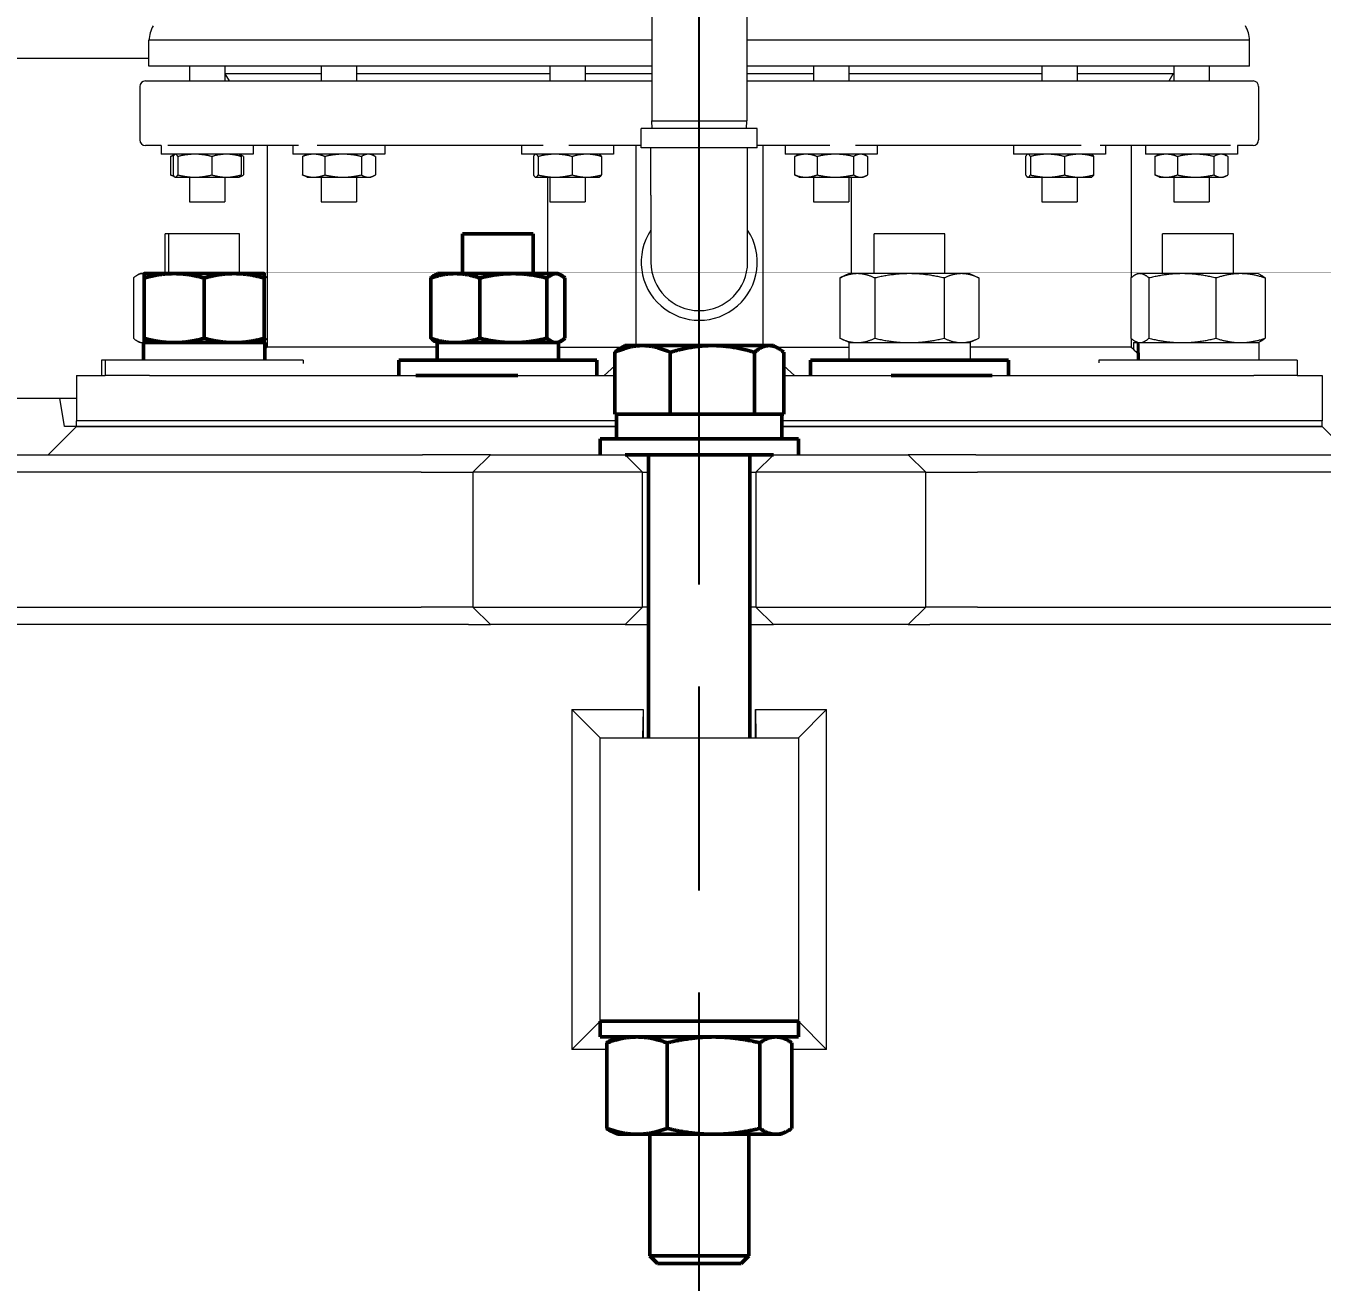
# Model space of a CAD drawing. Header units: inches. Extents: x 20 to 536, y 8 to 344.
# Drawn here: x 107.07 to 118.51, y 128.1 to 139.19 of the extents above; entities that cross this region are included whole.
import ezdxf

# ---------------------------------------------------------------- set-up
doc = ezdxf.new("R2010")
doc.units = ezdxf.units.IN
doc.header["$LTSCALE"] = 16
doc.header["$MEASUREMENT"] = 0
doc.linetypes.add('CHAIN', pattern=[0.7087, 0.4724, -0.0591, 0.1181, -0.0591])
doc.layers.add('Centerline', color=5, linetype='CHAIN', lineweight=25, true_color=0x0000ff)
doc.layers.add('Dimension (ANSI)', color=7, linetype='Continuous', lineweight=25)
doc.layers.add('Visible (ANSI)', color=7, linetype='Continuous', lineweight=50)
doc.styles.add('MEMCOR Medium', font='arial.ttf')
doc.styles.add('Standard D-E', font='arial.ttf')
doc.dimstyles.new('Default (ANSI)', dxfattribs={"dimscale": 16, "dimtxt": 0.15, "dimasz": 0.098425, "dimexe": 0.125, "dimexo": 0.0625, "dimgap": 0.031496, "dimtad": 0, "dimtih": 1, "dimtoh": 1, "dimdec": 4, "dimrnd": 1e-08, "dimzin": 3, "dimdsep": 46, "dimlunit": 5, "dimtxsty": 'MEMCOR Medium', "dimcen": 0.09, "dimdle": 0.393701, "dimclrd": 256, "dimclre": 256, "dimclrt": 256, "dimadec": 0, "dimazin": 1, "dimtfac": 0.8, "dimtofl": 0, "dimtmove": 0, "dimatfit": 3, "dimfxl": 1, "dimfrac": 1, "dimtolj": 1, "dimtzin": 4, "dimlwd": -1, "dimlwe": -1, "dimarcsym": 0})
doc.dimstyles.new('in [mm] D-E NeptuneBenson', dxfattribs={"dimscale": 16, "dimtxt": 0.15, "dimasz": 0.098425, "dimexe": 0.125, "dimexo": 0.063, "dimgap": 0.031496, "dimtad": 0, "dimtih": 1, "dimtoh": 1, "dimdec": 4, "dimrnd": 1e-08, "dimzin": 3, "dimdsep": 46, "dimlunit": 5, "dimtxsty": 'Standard D-E', "dimcen": 0.09, "dimdle": 0.393701, "dimclrd": 256, "dimclre": 256, "dimclrt": 256, "dimadec": 1, "dimazin": 1, "dimtfac": 1, "dimtofl": 0, "dimtmove": 0, "dimatfit": 3, "dimfxl": 1, "dimfrac": 1, "dimtolj": 1, "dimtzin": 4, "dimlwd": -1, "dimlwe": -1, "dimarcsym": 0})

# ---------------------------------------------------------------- blocks, each defined once
blk = doc.blocks.new('*D22')
at = {"layer": 'Defpoints', "color": 0, "transparency": 16777216}
for p in [(82.444, 134.062), (143.581, 134.062), (143.581, 123.447)]:
    blk.add_point(p, dxfattribs=at)
at = {"layer": 'Dimension (ANSI)', "transparency": 16777216}
for p, q in [((82.444, 133.062), (82.444, 121.447)), ((143.581, 133.062), (143.581, 121.447)), ((84.019, 123.447), (142.006, 123.447)), ((143.581, 123.447), (147.003, 123.447))]:
    blk.add_line(p, q, dxfattribs=at)
for points in [[(84.019, 123.71), (84.019, 123.185), (82.444, 123.447)], [(142.006, 123.71), (142.006, 123.185), (143.581, 123.447)]]:
    blk.add_solid(points, dxfattribs=at)
at = {"layer": 'Dimension (ANSI)', "transparency": 16777216, "char_height": 2.4, "attachment_point": 5, "style": 'MEMCOR Medium'}
for s, insert in [('\\A1; 61{\\H0.8x;\\S1#8;} in', (156.602, 125.916)), ('\\A1;[1552.9 mm]', (156.602, 121.405))]:
    blk.add_mtext(s, dxfattribs=dict(at, insert=insert))
blk = doc.blocks.new('*D28')
at = {"layer": 'Defpoints', "color": 0, "transparency": 16777216}
for p in [(34.861, 145.551), (112.638, 145.551), (87.802, 47.22)]:
    blk.add_point(p, dxfattribs=at)
at = {"layer": 'Dimension (ANSI)', "transparency": 16777216}
for p, q in [((34.861, 143.977), (34.861, 101.252)), ((34.861, 48.795), (34.861, 91.26)), ((86.794, 47.22), (32.861, 47.22))]:
    blk.add_line(p, q, dxfattribs=at)
for points in [[(34.598, 143.977), (35.123, 143.977), (34.861, 145.551)], [(34.598, 48.795), (35.123, 48.795), (34.861, 47.22)]]:
    blk.add_solid(points, dxfattribs=at)
at = {"layer": 'Dimension (ANSI)', "transparency": 16777216, "char_height": 2.4, "attachment_point": 5, "style": 'Standard D-E'}
for s, insert in [('\\A1; 98{\\H1x;\\S5#16;} in', (34.861, 99.21)), ('\\A1;[2491.0 mm]', (34.861, 94.214))]:
    blk.add_mtext(s, dxfattribs=dict(at, insert=insert))

msp = doc.modelspace()

# ---------------------------------------------------------------- linework, layer by layer
at = {"layer": 'Centerline', "ltscale": 0.952448}
msp.add_line((113.01254, 47.8609), (113.01254, 147.50447), dxfattribs=at)
at = {"layer": 'Visible (ANSI)', "linetype": 'Continuous', "lineweight": 18}
for p, q in [((112.59389, 141.25734), (112.59389, 138.35655)), ((113.43119, 141.25734), (113.43119, 138.35655)), ((112.59389, 139.06712), (108.15254, 139.06712)), ((108.15254, 138.83893), (108.15254, 139.06712)), ((117.87254, 139.06712), (113.43119, 139.06712)), ((117.87254, 138.83893), (117.87254, 139.06712)), ((108.15254, 138.90734), (102.75294, 138.90734)), ((112.59389, 138.83893), (108.15254, 138.83893)), ((108.50962, 138.83893), (108.50962, 138.70734)), ((108.82212, 138.83893), (108.82212, 138.70734)), ((109.67431, 138.77152), (108.82637, 138.77152)), ((108.86343, 138.70734), (108.82637, 138.77152)), ((109.67431, 138.83893), (109.67431, 138.70734)), ((109.98681, 138.83893), (109.98681, 138.70734)), ((111.6916, 138.77152), (109.98681, 138.77152)), ((111.6916, 138.83893), (111.6916, 138.70734)), ((112.0041, 138.83893), (112.0041, 138.70734)), ((112.59389, 138.77152), (112.0041, 138.77152)), ((117.87254, 138.83893), (113.43119, 138.83893)), ((114.02097, 138.77152), (113.43119, 138.77152)), ((114.02097, 138.83893), (114.02097, 138.70734)), ((114.33347, 138.83893), (114.33347, 138.70734)), ((116.03827, 138.77152), (114.33347, 138.77152)), ((116.03827, 138.83893), (116.03827, 138.70734)), ((116.35077, 138.83893), (116.35077, 138.70734)), ((117.1987, 138.77152), (116.35077, 138.77152)), ((117.16165, 138.70734), (117.1987, 138.77152)), ((117.20295, 138.83893), (117.20295, 138.70734)), ((117.51545, 138.83893), (117.51545, 138.70734)), ((108.07254, 138.65734), (108.07254, 138.18734)), ((108.12254, 138.70734), (112.59389, 138.70734)), ((113.43119, 138.70734), (117.90254, 138.70734)), ((117.95254, 138.65734), (117.95254, 138.18734)), ((113.52514, 138.28844), (112.49994, 138.28844)), ((112.49994, 138.11758), (112.49994, 138.28844)), ((112.59389, 138.35655), (113.43119, 138.35655)), ((112.59601, 138.28844), (112.59389, 138.35655)), ((113.42906, 138.28844), (113.43119, 138.35655)), ((113.52514, 138.11758), (113.52514, 138.28844)), ((108.25987, 138.13734), (108.12254, 138.13734)), ((108.25987, 138.13745), (108.25987, 138.06093)), ((109.07187, 138.06093), (108.25987, 138.06093)), ((109.47261, 138.13734), (108.32097, 138.13734)), ((108.38194, 138.05979), (108.36118, 138.05011)), ((108.38437, 138.06093), (108.38194, 138.05979)), ((108.94737, 138.06093), (108.9498, 138.05979)), ((108.9498, 138.05979), (108.97056, 138.05011)), ((109.07187, 138.13734), (109.07187, 138.06093)), ((109.19754, 138.13734), (109.19754, 136.35734)), ((109.42456, 138.13734), (109.42456, 138.06093)), ((110.23656, 138.06093), (109.42456, 138.06093)), ((109.54906, 138.06093), (109.52586, 138.05011)), ((111.63365, 138.13734), (109.63897, 138.13734)), ((110.11206, 138.06093), (110.13525, 138.05011)), ((110.23656, 138.13734), (110.23656, 138.06093)), ((111.44185, 138.13734), (111.44185, 138.06093)), ((112.25385, 138.06093), (111.44185, 138.06093)), ((111.56635, 138.06093), (111.56392, 138.05979)), ((112.49994, 138.13734), (111.8609, 138.13734)), ((112.12935, 138.06093), (112.13178, 138.05979)), ((112.25385, 138.13734), (112.25385, 138.06093)), ((112.45254, 138.13734), (112.45254, 136.37097)), ((113.52514, 138.11758), (112.49994, 138.11758)), ((112.58537, 137.69789), (112.58537, 138.11758)), ((113.4397, 137.69789), (113.4397, 138.11758)), ((114.16417, 138.13734), (113.52514, 138.13734)), ((113.57254, 138.13734), (113.57254, 136.37097)), ((113.77122, 138.13734), (113.77122, 138.06093)), ((114.58322, 138.06093), (113.77122, 138.06093)), ((113.89572, 138.06093), (113.87253, 138.05011)), ((116.38611, 138.13734), (114.39142, 138.13734)), ((114.45872, 138.06093), (114.48192, 138.05011)), ((114.58322, 138.13734), (114.58322, 138.06093)), ((115.78852, 138.13734), (115.78852, 138.06093)), ((116.60052, 138.06093), (115.78852, 138.06093)), ((115.91302, 138.06093), (115.91059, 138.05979)), ((116.47602, 138.06093), (116.47845, 138.05979)), ((117.7041, 138.13734), (116.55247, 138.13734)), ((116.60052, 138.13734), (116.60052, 138.06093)), ((116.82754, 138.13734), (116.82754, 136.97081)), ((116.9532, 138.13734), (116.9532, 138.06093)), ((117.7652, 138.06093), (116.9532, 138.06093)), ((117.0777, 138.06093), (117.05451, 138.05011)), ((117.6407, 138.06093), (117.6639, 138.05011)), ((117.7652, 138.13745), (117.7652, 138.06093)), ((117.90254, 138.13734), (117.7652, 138.13734)), ((108.3436, 138.04062), (108.3436, 137.87823)), ((108.36557, 138.04062), (108.36557, 137.87823)), ((108.40799, 138.04062), (108.40799, 137.87823)), ((108.7083, 138.04062), (108.7083, 137.87823)), ((108.96618, 138.04062), (108.96618, 137.87823)), ((108.98814, 138.04062), (108.98814, 137.87823)), ((109.50829, 138.04062), (109.50829, 137.87823)), ((109.70617, 138.04062), (109.70617, 137.87823)), ((110.02843, 138.04062), (110.02843, 137.87823)), ((110.15282, 138.04062), (110.15282, 137.87823)), ((111.54755, 138.04062), (111.54755, 137.87823)), ((111.58997, 138.04062), (111.58997, 137.87823)), ((111.89028, 138.04062), (111.89028, 137.87823)), ((112.14816, 138.04062), (112.14816, 137.87823)), ((113.85496, 138.04062), (113.85496, 137.87823)), ((114.05283, 138.04062), (114.05283, 137.87823)), ((114.3751, 138.04062), (114.3751, 137.87823)), ((114.49949, 138.04062), (114.49949, 137.87823)), ((115.89421, 138.04062), (115.89421, 137.87823)), ((115.93664, 138.04062), (115.93664, 137.87823)), ((116.23695, 138.04062), (116.23695, 137.87823)), ((116.49482, 138.04062), (116.49482, 137.87823)), ((117.03694, 138.04062), (117.03694, 137.87823)), ((117.23481, 138.04062), (117.23481, 137.87823)), ((117.55708, 138.04062), (117.55708, 137.87823)), ((117.68147, 138.04062), (117.68147, 137.87823)), ((108.38194, 137.85906), (108.36118, 137.86874)), ((108.38437, 137.85793), (108.38194, 137.85906)), ((108.38437, 137.85793), (108.38678, 137.85793)), ((108.38678, 137.85793), (108.55815, 137.85793)), ((108.50962, 137.85793), (108.50962, 137.64093)), ((108.55815, 137.85793), (108.83724, 137.85793)), ((108.82212, 137.85793), (108.82212, 137.64093)), ((108.83724, 137.85793), (108.94737, 137.85793)), ((108.94737, 137.85793), (108.9498, 137.85906)), ((108.9498, 137.85906), (108.97056, 137.86874)), ((109.54906, 137.85793), (109.52586, 137.86874)), ((109.54906, 137.85793), (109.60723, 137.85793)), ((109.60723, 137.85793), (109.8673, 137.85793)), ((109.67431, 137.85793), (109.67431, 137.64093)), ((109.8673, 137.85793), (110.09063, 137.85793)), ((109.98681, 137.85793), (109.98681, 137.64093)), ((110.09063, 137.85793), (110.11206, 137.85793)), ((110.11206, 137.85793), (110.13525, 137.86874)), ((111.56635, 137.85793), (111.56392, 137.85906)), ((111.56635, 137.85793), (111.56876, 137.85793)), ((111.56876, 137.85793), (111.74013, 137.85793)), ((111.67133, 137.85793), (111.67133, 137.00634)), ((111.6916, 137.85793), (111.6916, 137.64093)), ((111.74013, 137.85793), (112.01922, 137.85793)), ((112.0041, 137.85793), (112.0041, 137.64093)), ((112.01922, 137.85793), (112.12935, 137.85793)), ((112.12935, 137.85793), (112.13178, 137.85906)), ((113.89572, 137.85793), (113.87253, 137.86874)), ((113.89572, 137.85793), (113.95389, 137.85793)), ((113.95389, 137.85793), (114.21397, 137.85793)), ((114.02097, 137.85793), (114.02097, 137.64093)), ((114.21397, 137.85793), (114.4373, 137.85793)), ((114.33347, 137.85793), (114.33347, 137.64093)), ((114.35374, 137.85793), (114.35374, 137.00634)), ((114.4373, 137.85793), (114.45872, 137.85793)), ((114.45872, 137.85793), (114.48192, 137.86874)), ((115.91302, 137.85793), (115.91059, 137.85906)), ((115.91302, 137.85793), (115.91543, 137.85793)), ((115.91543, 137.85793), (116.08679, 137.85793)), ((116.03827, 137.85793), (116.03827, 137.64093)), ((116.08679, 137.85793), (116.36588, 137.85793)), ((116.35077, 137.85793), (116.35077, 137.64093)), ((116.36588, 137.85793), (116.47602, 137.85793)), ((116.47602, 137.85793), (116.47845, 137.85906)), ((117.0777, 137.85793), (117.05451, 137.86874)), ((117.0777, 137.85793), (117.13587, 137.85793)), ((117.13587, 137.85793), (117.39595, 137.85793)), ((117.20295, 137.85793), (117.20295, 137.64093)), ((117.39595, 137.85793), (117.61928, 137.85793)), ((117.51545, 137.85793), (117.51545, 137.64093)), ((117.61928, 137.85793), (117.6407, 137.85793)), ((117.6407, 137.85793), (117.6639, 137.86874)), ((112.58537, 137.69789), (112.58537, 137.10734)), ((113.4397, 137.10734), (113.4397, 137.69789)), ((108.50962, 137.64093), (108.82212, 137.64093)), ((109.67431, 137.64093), (109.98681, 137.64093)), ((111.6916, 137.64093), (112.0041, 137.64093)), ((114.02097, 137.64093), (114.33347, 137.64093)), ((116.03827, 137.64093), (116.35077, 137.64093)), ((117.20295, 137.64093), (117.51545, 137.64093)), ((108.32764, 137.35734), (108.29591, 137.35734)), ((108.29591, 137.00634), (108.29591, 137.35734)), ((108.95264, 137.35734), (108.32764, 137.35734)), ((108.32764, 137.00634), (108.32764, 137.35734)), ((108.95264, 137.00634), (108.95264, 137.35734)), ((115.18101, 137.35734), (114.55601, 137.35734)), ((114.55601, 137.00634), (114.55601, 137.35734)), ((115.18101, 137.00634), (115.18101, 137.35734)), ((117.72916, 137.35734), (117.10416, 137.35734)), ((117.10416, 137.00634), (117.10416, 137.35734)), ((117.72916, 137.00634), (117.72916, 137.35734)), ((108.01616, 136.96804), (108.01616, 136.43565)), ((108.07741, 137.00634), (108.05868, 136.99761)), ((108.09551, 137.00634), (108.07741, 137.00634)), ((108.10914, 137.00634), (108.09551, 137.00634)), ((114.33751, 137.00634), (114.25536, 136.96804)), ((114.25536, 136.96804), (114.25536, 136.43565)), ((114.40865, 137.00634), (114.33751, 137.00634)), ((114.86851, 137.00634), (114.40865, 137.00634)), ((114.56194, 136.96804), (114.56194, 136.43565)), ((115.32837, 137.00634), (114.86851, 137.00634)), ((115.17508, 136.96804), (115.17508, 136.43565)), ((115.39951, 137.00634), (115.32837, 137.00634)), ((115.39951, 137.00634), (115.48166, 136.96804)), ((115.48166, 136.96804), (115.48166, 136.43565)), ((116.82441, 136.96804), (116.82441, 136.43565)), ((116.88566, 137.00634), (116.86693, 136.99761)), ((116.90375, 137.00634), (116.88566, 137.00634)), ((117.27923, 137.00634), (116.90375, 137.00634)), ((116.9831, 136.96804), (116.9831, 136.43565)), ((117.79213, 137.00634), (117.27923, 137.00634)), ((117.57535, 136.96804), (117.57535, 136.43565)), ((117.94766, 137.00634), (117.79213, 137.00634)), ((117.94766, 137.00634), (117.96639, 136.99761)), ((118.00891, 136.96804), (118.00891, 136.43565)), ((108.07741, 136.39734), (108.05868, 136.40608)), ((108.07741, 136.39734), (108.09551, 136.39734)), ((108.09551, 136.39734), (108.10364, 136.39734)), ((110.69666, 136.35734), (109.19754, 136.35734)), ((111.76966, 136.35734), (112.33293, 136.35734)), ((113.69214, 136.35734), (114.33201, 136.35734)), ((114.33751, 136.39734), (114.25536, 136.43565)), ((114.33201, 136.39734), (115.40501, 136.39734)), ((114.33201, 136.39734), (114.33201, 136.24134)), ((115.39951, 136.39734), (115.48166, 136.43565)), ((115.40501, 136.39734), (115.40501, 136.24134)), ((116.82754, 136.35734), (115.40501, 136.35734)), ((116.82754, 136.43287), (116.82754, 136.35734)), ((116.84844, 136.39734), (116.88016, 136.39734)), ((116.84844, 136.39734), (116.84844, 136.33644)), ((116.88566, 136.39734), (116.86693, 136.40608)), ((116.88016, 136.39734), (116.88554, 136.39734)), ((116.88016, 136.39734), (116.88016, 136.24134)), ((116.88554, 136.39734), (116.89092, 136.39734)), ((116.89092, 136.39734), (116.89246, 136.39734)), ((116.89246, 136.39734), (117.95316, 136.39734)), ((117.94766, 136.39734), (117.96639, 136.40608)), ((117.95316, 136.39734), (117.95316, 136.24134)), ((107.76514, 136.24134), (107.73341, 136.24134)), ((107.73341, 136.24134), (107.73341, 136.10734)), ((109.51514, 136.24134), (107.76514, 136.24134)), ((107.76514, 136.24134), (107.76514, 136.10734)), ((109.51514, 136.24134), (109.51514, 136.213)), ((118.29166, 136.24134), (116.54166, 136.24134)), ((116.54166, 136.24134), (116.54166, 136.22002)), ((118.29166, 136.24134), (118.29166, 136.10734)), ((107.51254, 136.10734), (107.76514, 136.10734)), ((107.51254, 136.10734), (107.51254, 135.70734)), ((108.15875, 136.10734), (107.76514, 136.10734)), ((108.15875, 136.10734), (110.51099, 136.10734)), ((111.40943, 136.10734), (112.26682, 136.10734)), ((112.17263, 136.10734), (112.26682, 136.19146)), ((113.85244, 136.10734), (113.75826, 136.19146)), ((113.75826, 136.10734), (114.70722, 136.10734)), ((115.59919, 136.10734), (117.91073, 136.10734)), ((118.29166, 136.10734), (117.91073, 136.10734)), ((118.29166, 136.10734), (118.51254, 136.10734)), ((118.51254, 136.10734), (118.51254, 135.70734)), ((103.496, 135.90734), (107.51254, 135.90734)), ((107.40756, 135.65734), (107.36463, 135.90734)), ((107.51254, 135.65734), (107.26254, 135.40734)), ((107.51254, 135.65734), (107.40756, 135.65734)), ((112.28304, 135.70734), (107.51254, 135.70734)), ((107.51254, 135.65734), (107.51254, 135.70734)), ((112.28304, 135.70734), (107.51254, 135.70734)), ((107.51254, 135.65734), (112.28304, 135.65734)), ((112.28304, 135.65734), (107.51254, 135.65734)), ((107.51254, 135.65734), (112.28304, 135.65734)), ((118.51254, 135.70734), (113.74204, 135.70734)), ((118.51254, 135.70734), (113.74204, 135.70734)), ((113.74204, 135.65734), (118.51254, 135.65734)), ((118.51254, 135.65734), (113.74204, 135.65734)), ((113.74204, 135.65734), (118.51254, 135.65734)), ((118.51254, 135.65734), (118.51254, 135.70734)), ((118.51254, 135.65734), (118.76254, 135.40734)), ((105.65024, 135.40734), (110.569, 135.40734)), ((111.16754, 135.40734), (110.569, 135.40734)), ((111.01254, 135.25234), (111.16754, 135.40734)), ((111.16754, 135.40734), (111.98424, 135.40734)), ((111.98424, 135.40734), (112.26021, 135.40734)), ((112.26021, 135.40734), (112.35754, 135.40734)), ((112.51254, 135.25234), (112.35754, 135.40734)), ((113.51254, 135.25234), (113.66754, 135.40734)), ((113.66754, 135.40734), (113.76486, 135.40734)), ((113.76486, 135.40734), (114.04083, 135.40734)), ((114.04083, 135.40734), (114.85754, 135.40734)), ((115.45607, 135.40734), (114.85754, 135.40734)), ((115.01254, 135.25234), (114.85754, 135.40734)), ((115.45607, 135.40734), (120.37484, 135.40734)), ((110.55564, 135.25234), (105.60998, 135.25234)), ((110.55564, 135.25234), (111.01254, 135.25234)), ((111.97905, 135.25234), (111.01254, 135.25234)), ((111.01254, 135.25234), (111.01254, 134.06234)), ((112.25641, 135.25234), (111.97905, 135.25234)), ((112.51254, 135.25234), (112.25641, 135.25234)), ((112.51254, 135.25234), (112.56504, 135.25234)), ((112.51254, 134.06234), (112.51254, 135.25234)), ((113.46004, 135.25234), (113.51254, 135.25234)), ((113.76866, 135.25234), (113.51254, 135.25234)), ((113.51254, 135.25234), (113.51254, 134.06234)), ((114.04602, 135.25234), (113.76866, 135.25234)), ((115.01254, 135.25234), (114.04602, 135.25234)), ((115.01254, 135.25234), (115.46943, 135.25234)), ((115.01254, 134.06234), (115.01254, 135.25234)), ((120.4151, 135.25234), (115.46943, 135.25234)), ((105.60998, 134.06234), (110.55564, 134.06234)), ((111.01254, 134.06234), (110.55564, 134.06234)), ((111.01254, 134.06234), (111.97905, 134.06234)), ((111.01254, 134.06234), (111.16754, 133.90734)), ((111.97905, 134.06234), (112.25641, 134.06234)), ((112.25641, 134.06234), (112.51254, 134.06234)), ((112.51254, 134.06234), (112.35754, 133.90734)), ((112.56504, 134.06234), (112.51254, 134.06234)), ((113.51254, 134.06234), (113.46004, 134.06234)), ((113.51254, 134.06234), (113.76866, 134.06234)), ((113.51254, 134.06234), (113.66754, 133.90734)), ((113.76866, 134.06234), (114.04602, 134.06234)), ((114.04602, 134.06234), (115.01254, 134.06234)), ((115.01254, 134.06234), (114.85754, 133.90734)), ((115.46943, 134.06234), (115.01254, 134.06234)), ((115.46943, 134.06234), (120.4151, 134.06234)), ((110.97523, 133.90734), (105.20389, 133.90734)), ((110.97523, 133.90734), (111.16754, 133.90734)), ((111.98424, 133.90734), (111.16754, 133.90734)), ((112.26021, 133.90734), (111.98424, 133.90734)), ((112.35754, 133.90734), (112.26021, 133.90734)), ((112.35754, 133.90734), (112.56504, 133.90734)), ((113.46004, 133.90734), (113.66754, 133.90734)), ((113.76486, 133.90734), (113.66754, 133.90734)), ((114.04083, 133.90734), (113.76486, 133.90734)), ((114.85754, 133.90734), (114.04083, 133.90734)), ((114.85754, 133.90734), (115.04985, 133.90734)), ((120.82119, 133.90734), (115.04985, 133.90734)), ((111.88764, 133.15724), (111.88764, 130.15744)), ((111.88764, 133.15724), (112.51688, 133.15724)), ((111.88764, 133.15724), (112.13754, 132.90734)), ((112.51688, 133.15724), (112.51254, 132.90734)), ((112.51688, 133.15724), (112.51688, 132.90734)), ((113.50819, 133.15724), (113.51254, 132.90734)), ((113.50819, 132.90734), (113.50819, 133.15724)), ((113.50819, 133.15724), (114.13744, 133.15724)), ((114.13744, 133.15724), (113.88754, 132.90734)), ((114.13744, 130.15744), (114.13744, 133.15724)), ((112.13754, 132.90734), (113.88754, 132.90734)), ((112.13754, 130.40734), (112.13754, 132.90734)), ((113.88754, 132.90734), (113.88754, 130.40734)), ((111.88764, 130.15744), (112.13754, 130.40734)), ((113.88754, 130.40734), (112.13754, 130.40734)), ((114.13744, 130.15744), (113.88754, 130.40734)), ((112.1952, 130.15744), (111.88764, 130.15744)), ((114.13744, 130.15744), (113.82987, 130.15744))]:
    msp.add_line(p, q, dxfattribs=at)
at = {"layer": 'Visible (ANSI)'}
for p, q in [((111.54566, 137.35734), (110.92066, 137.35734)), ((110.92066, 137.00634), (110.92066, 137.35734)), ((111.54566, 137.00634), (111.54566, 137.35734)), ((108.37464, 137.00634), (108.10914, 137.00634)), ((108.10914, 136.96804), (108.10914, 136.43565)), ((108.90564, 137.00634), (108.37464, 137.00634)), ((108.64014, 136.96804), (108.64014, 136.43565)), ((109.17114, 137.00634), (108.90564, 137.00634)), ((109.17114, 136.96804), (109.17114, 136.43565)), ((110.6409, 136.96804), (110.6409, 136.43565)), ((110.70216, 137.00634), (110.68342, 136.99761)), ((110.85768, 137.00634), (110.70216, 137.00634)), ((111.37059, 137.00634), (110.85768, 137.00634)), ((111.07446, 136.96804), (111.07446, 136.43565)), ((111.74606, 137.00634), (111.37059, 137.00634)), ((111.66672, 136.96804), (111.66672, 136.43565)), ((111.76416, 137.00634), (111.74606, 137.00634)), ((111.76416, 137.00634), (111.78289, 136.99761)), ((111.82541, 136.96804), (111.82541, 136.43565)), ((108.10364, 136.39734), (109.17664, 136.39734)), ((108.10364, 136.39734), (108.10364, 136.24134)), ((109.17664, 136.39734), (109.17664, 136.24134)), ((110.70216, 136.39734), (110.68342, 136.40608)), ((110.69666, 136.39734), (111.76966, 136.39734)), ((110.69666, 136.39734), (110.69666, 136.24134)), ((111.76416, 136.39734), (111.78289, 136.40608)), ((111.76966, 136.39734), (111.76966, 136.24134)), ((112.35654, 136.37097), (112.31493, 136.34695)), ((112.51083, 136.37097), (112.35654, 136.37097)), ((113.1277, 136.37097), (112.51083, 136.37097)), ((113.62941, 136.37097), (113.1277, 136.37097)), ((113.66854, 136.37097), (113.62941, 136.37097)), ((113.66854, 136.37097), (113.71015, 136.34695)), ((112.10816, 136.24134), (110.35816, 136.24134)), ((110.35816, 136.24134), (110.35816, 136.10734)), ((112.10816, 136.24134), (112.10816, 136.10734)), ((112.26682, 135.76697), (112.26682, 136.31238)), ((112.75484, 135.76697), (112.75484, 136.31238)), ((113.50056, 135.76697), (113.50056, 136.31238)), ((113.75826, 135.76697), (113.75826, 136.31238)), ((115.74351, 136.24134), (113.99351, 136.24134)), ((113.99351, 136.24134), (113.99351, 136.10734)), ((115.74351, 136.24134), (115.74351, 136.10734)), ((111.40943, 136.10734), (110.51099, 136.10734)), ((115.59919, 136.10734), (114.70722, 136.10734)), ((112.51083, 135.76697), (112.26682, 135.76697)), ((112.28304, 135.76697), (113.74204, 135.76697)), ((112.28304, 135.76697), (112.28304, 135.54797)), ((112.35654, 135.76697), (112.35654, 135.76697)), ((112.75484, 135.76697), (112.51083, 135.76697)), ((113.1277, 135.76697), (112.75484, 135.76697)), ((113.50056, 135.76697), (113.1277, 135.76697)), ((113.62941, 135.76697), (113.50056, 135.76697)), ((113.75826, 135.76697), (113.62941, 135.76697)), ((113.66854, 135.76697), (113.66854, 135.76697)), ((113.74204, 135.76697), (113.74204, 135.54797)), ((113.88754, 135.54797), (112.13754, 135.54797)), ((112.13754, 135.40734), (112.13754, 135.54797)), ((113.88754, 135.40734), (113.88754, 135.54797)), ((112.35754, 135.40734), (113.66754, 135.40734)), ((112.56504, 135.40734), (112.56504, 132.90734)), ((113.46004, 135.40734), (113.46004, 132.90734)), ((113.88754, 130.40734), (112.13754, 130.40734)), ((112.13754, 130.26672), (112.13754, 130.40734)), ((113.88754, 130.26672), (113.88754, 130.40734)), ((112.13754, 130.26672), (113.88754, 130.26672)), ((112.29354, 130.26672), (112.24793, 130.24545)), ((113.73154, 130.26672), (113.77714, 130.24545)), ((112.1952, 129.45958), (112.1952, 130.21485)), ((112.7301, 129.45958), (112.7301, 130.21485)), ((113.54743, 129.45958), (113.54743, 130.21485)), ((113.82987, 129.45958), (113.82987, 130.21485)), ((112.29354, 129.40772), (112.24793, 129.42898)), ((112.29354, 129.40772), (112.46265, 129.40772)), ((112.46265, 129.40772), (113.13876, 129.40772)), ((112.57504, 129.40772), (112.57504, 128.33308)), ((113.13876, 129.40772), (113.68865, 129.40772)), ((113.45004, 129.40772), (113.45004, 128.33308)), ((113.68865, 129.40772), (113.73154, 129.40772)), ((113.73154, 129.40772), (113.77714, 129.42898)), ((112.57504, 128.33308), (113.45004, 128.33308)), ((112.6432, 128.26697), (112.57504, 128.33308)), ((113.38188, 128.26697), (113.45004, 128.33308)), ((113.38188, 128.26697), (112.6432, 128.26697))]:
    msp.add_line(p, q, dxfattribs=at)
at = {"layer": 'Visible (ANSI)', "linetype": 'Continuous', "lineweight": 18}
for centre, radius, start, end in [((108.44105, 139.05193), 0.28891, 150.65828, 176.984674), ((117.58402, 139.05193), 0.28891, 3.015326, 29.34172), ((108.89309, 138.89175), 0.1375, 238.928346, 240.976088), ((117.13199, 138.89175), 0.1375, 299.023912, 301.071654), ((108.12254, 138.65734), 0.05, 90, 180), ((117.90254, 138.65734), 0.05, 0, 90), ((108.12254, 138.18734), 0.05, 180, 270), ((117.90254, 138.18734), 0.05, 270, 0), ((113.01254, 137.10734), 0.5126, 146.44269, 33.55731), ((113.01254, 137.10734), 0.42717, 180, 0)]:
    msp.add_arc(centre, radius, start, end, dxfattribs=at)
for centre, start_param, end_param in [((117.41666, 136.13075), 4.61757448, 4.66895019), ((117.41666, 136.35193), 4.69037981, 4.74165959)]:
    msp.add_ellipse(centre, major_axis=(0.12574, -3.04257), ratio=0.17142018, start_param=start_param, end_param=end_param, dxfattribs=at)
for points, weights in [([(108.37156, 138.05011), (108.35803, 138.04615), (108.3436, 138.04062)], [1.01477953359, 1.01005189042, 1]), ([(108.3436, 138.04062), (108.35267, 138.04615), (108.36118, 138.05011)], [1, 1.01005189042, 1.01477953359]), ([(108.38678, 138.06093), (108.37693, 138.06093), (108.36557, 138.04062)], [1, 1.0379548493, 1]), ([(108.40799, 138.04062), (108.39662, 138.06093), (108.38678, 138.06093)], [1, 1.0379548493, 1]), ([(108.55815, 138.06093), (108.48846, 138.06093), (108.40799, 138.04062)], [1, 1.0379548493, 1]), ([(108.7083, 138.04062), (108.62783, 138.06093), (108.55815, 138.06093)], [1, 1.0379548493, 1]), ([(108.83724, 138.06093), (108.7774, 138.06093), (108.7083, 138.04062)], [1, 1.0379548493, 1]), ([(108.96618, 138.04062), (108.89708, 138.06093), (108.83724, 138.06093)], [1, 1.0379548493, 1]), ([(108.9498, 138.05979), (108.95744, 138.05623), (108.96618, 138.04062)], [1.01375847525, 1.02892942038, 1]), ([(108.98814, 138.04062), (108.97056, 138.05133), (108.95481, 138.0563)], [1, 1.01965956375, 1.01895290532]), ([(109.60723, 138.06093), (109.56131, 138.06093), (109.50829, 138.04062)], [1, 1.0379548493, 1]), ([(109.50829, 138.04062), (109.51736, 138.04615), (109.52586, 138.05011)], [1, 1.01005189042, 1.01477953359]), ([(109.70617, 138.04062), (109.65315, 138.06093), (109.60723, 138.06093)], [1, 1.0379548493, 1]), ([(109.8673, 138.06093), (109.79252, 138.06093), (109.70617, 138.04062)], [1, 1.0379548493, 1]), ([(110.02843, 138.04062), (109.94208, 138.06093), (109.8673, 138.06093)], [1, 1.0379548493, 1]), ([(110.09063, 138.06093), (110.06176, 138.06093), (110.02843, 138.04062)], [1, 1.0379548493, 1]), ([(110.15282, 138.04062), (110.11949, 138.06093), (110.09063, 138.06093)], [1, 1.0379548493, 1]), ([(111.56876, 138.06093), (111.55891, 138.06093), (111.54755, 138.04062)], [1, 1.0379548493, 1]), ([(111.58997, 138.04062), (111.57861, 138.06093), (111.56876, 138.06093)], [1, 1.0379548493, 1]), ([(111.74013, 138.06093), (111.67044, 138.06093), (111.58997, 138.04062)], [1, 1.0379548493, 1]), ([(111.89028, 138.04062), (111.80981, 138.06093), (111.74013, 138.06093)], [1, 1.0379548493, 1]), ([(112.01922, 138.06093), (111.95938, 138.06093), (111.89028, 138.04062)], [1, 1.0379548493, 1]), ([(112.14816, 138.04062), (112.07906, 138.06093), (112.01922, 138.06093)], [1, 1.0379548493, 1]), ([(112.13178, 138.05979), (112.13942, 138.05623), (112.14816, 138.04062)], [1.01375847525, 1.02892942038, 1]), ([(113.95389, 138.06093), (113.90798, 138.06093), (113.85496, 138.04062)], [1, 1.0379548493, 1]), ([(113.85496, 138.04062), (113.86403, 138.04615), (113.87253, 138.05011)], [1, 1.01005189042, 1.01477953359]), ([(114.05283, 138.04062), (113.99981, 138.06093), (113.95389, 138.06093)], [1, 1.0379548493, 1]), ([(114.21397, 138.06093), (114.13918, 138.06093), (114.05283, 138.04062)], [1, 1.0379548493, 1]), ([(114.3751, 138.04062), (114.28875, 138.06093), (114.21397, 138.06093)], [1, 1.0379548493, 1]), ([(114.4373, 138.06093), (114.40843, 138.06093), (114.3751, 138.04062)], [1, 1.0379548493, 1]), ([(114.49949, 138.04062), (114.46616, 138.06093), (114.4373, 138.06093)], [1, 1.0379548493, 1]), ([(115.91543, 138.06093), (115.90558, 138.06093), (115.89421, 138.04062)], [1, 1.0379548493, 1]), ([(115.93664, 138.04062), (115.92527, 138.06093), (115.91543, 138.06093)], [1, 1.0379548493, 1]), ([(116.08679, 138.06093), (116.01711, 138.06093), (115.93664, 138.04062)], [1, 1.0379548493, 1]), ([(116.23695, 138.04062), (116.15648, 138.06093), (116.08679, 138.06093)], [1, 1.0379548493, 1]), ([(116.36588, 138.06093), (116.30604, 138.06093), (116.23695, 138.04062)], [1, 1.0379548493, 1]), ([(116.49482, 138.04062), (116.42572, 138.06093), (116.36588, 138.06093)], [1, 1.0379548493, 1]), ([(116.47845, 138.05979), (116.48608, 138.05623), (116.49482, 138.04062)], [1.01375847525, 1.02892942038, 1]), ([(117.13587, 138.06093), (117.08996, 138.06093), (117.03694, 138.04062)], [1, 1.0379548493, 1]), ([(117.03694, 138.04062), (117.04601, 138.04615), (117.05451, 138.05011)], [1, 1.01005189042, 1.01477953359]), ([(117.23481, 138.04062), (117.18179, 138.06093), (117.13587, 138.06093)], [1, 1.0379548493, 1]), ([(117.39595, 138.06093), (117.32116, 138.06093), (117.23481, 138.04062)], [1, 1.0379548493, 1]), ([(117.55708, 138.04062), (117.47073, 138.06093), (117.39595, 138.06093)], [1, 1.0379548493, 1]), ([(117.61928, 138.06093), (117.59041, 138.06093), (117.55708, 138.04062)], [1, 1.0379548493, 1]), ([(117.68147, 138.04062), (117.64814, 138.06093), (117.61928, 138.06093)], [1, 1.0379548493, 1]), ([(108.3436, 137.87823), (108.35803, 137.87271), (108.37156, 137.86874)], [1, 1.01005189042, 1.01477953359]), ([(108.36118, 137.86874), (108.35267, 137.87271), (108.3436, 137.87823)], [1.01477953359, 1.01005189042, 1]), ([(108.36557, 137.87823), (108.37693, 137.85793), (108.38678, 137.85793)], [1, 1.0379548493, 1]), ([(108.38678, 137.85793), (108.39662, 137.85793), (108.40799, 137.87823)], [1, 1.0379548493, 1]), ([(108.40799, 137.87823), (108.48846, 137.85793), (108.55815, 137.85793)], [1, 1.0379548493, 1]), ([(108.55815, 137.85793), (108.62783, 137.85793), (108.7083, 137.87823)], [1, 1.0379548493, 1]), ([(108.7083, 137.87823), (108.7774, 137.85793), (108.83724, 137.85793)], [1, 1.0379548493, 1]), ([(108.83724, 137.85793), (108.89708, 137.85793), (108.96618, 137.87823)], [1, 1.0379548493, 1]), ([(108.96618, 137.87823), (108.95744, 137.86262), (108.9498, 137.85906)], [1, 1.02892942038, 1.01375847525]), ([(108.95481, 137.86256), (108.97056, 137.86753), (108.98814, 137.87823)], [1.01895290532, 1.01965956375, 1]), ([(109.50829, 137.87823), (109.56131, 137.85793), (109.60723, 137.85793)], [1, 1.0379548493, 1]), ([(109.52586, 137.86874), (109.51736, 137.87271), (109.50829, 137.87823)], [1.01477953359, 1.01005189042, 1]), ([(109.60723, 137.85793), (109.65315, 137.85793), (109.70617, 137.87823)], [1, 1.0379548493, 1]), ([(109.70617, 137.87823), (109.79252, 137.85793), (109.8673, 137.85793)], [1, 1.0379548493, 1]), ([(109.8673, 137.85793), (109.94208, 137.85793), (110.02843, 137.87823)], [1, 1.0379548493, 1]), ([(110.02843, 137.87823), (110.06176, 137.85793), (110.09063, 137.85793)], [1, 1.0379548493, 1]), ([(110.09063, 137.85793), (110.11949, 137.85793), (110.15282, 137.87823)], [1, 1.0379548493, 1]), ([(111.54755, 137.87823), (111.55891, 137.85793), (111.56876, 137.85793)], [1, 1.0379548493, 1]), ([(111.56876, 137.85793), (111.57861, 137.85793), (111.58997, 137.87823)], [1, 1.0379548493, 1]), ([(111.58997, 137.87823), (111.67044, 137.85793), (111.74013, 137.85793)], [1, 1.0379548493, 1]), ([(111.74013, 137.85793), (111.80981, 137.85793), (111.89028, 137.87823)], [1, 1.0379548493, 1]), ([(111.89028, 137.87823), (111.95938, 137.85793), (112.01922, 137.85793)], [1, 1.0379548493, 1]), ([(112.01922, 137.85793), (112.07906, 137.85793), (112.14816, 137.87823)], [1, 1.0379548493, 1]), ([(112.14816, 137.87823), (112.13942, 137.86262), (112.13178, 137.85906)], [1, 1.02892942038, 1.01375847525]), ([(113.85496, 137.87823), (113.90798, 137.85793), (113.95389, 137.85793)], [1, 1.0379548493, 1]), ([(113.87253, 137.86874), (113.86403, 137.87271), (113.85496, 137.87823)], [1.01477953359, 1.01005189042, 1]), ([(113.95389, 137.85793), (113.99981, 137.85793), (114.05283, 137.87823)], [1, 1.0379548493, 1]), ([(114.05283, 137.87823), (114.13918, 137.85793), (114.21397, 137.85793)], [1, 1.0379548493, 1]), ([(114.21397, 137.85793), (114.28875, 137.85793), (114.3751, 137.87823)], [1, 1.0379548493, 1]), ([(114.3751, 137.87823), (114.40843, 137.85793), (114.4373, 137.85793)], [1, 1.0379548493, 1]), ([(114.4373, 137.85793), (114.46616, 137.85793), (114.49949, 137.87823)], [1, 1.0379548493, 1]), ([(115.89421, 137.87823), (115.90558, 137.85793), (115.91543, 137.85793)], [1, 1.0379548493, 1]), ([(115.91543, 137.85793), (115.92527, 137.85793), (115.93664, 137.87823)], [1, 1.0379548493, 1]), ([(115.93664, 137.87823), (116.01711, 137.85793), (116.08679, 137.85793)], [1, 1.0379548493, 1]), ([(116.08679, 137.85793), (116.15648, 137.85793), (116.23695, 137.87823)], [1, 1.0379548493, 1]), ([(116.23695, 137.87823), (116.30604, 137.85793), (116.36588, 137.85793)], [1, 1.0379548493, 1]), ([(116.36588, 137.85793), (116.42572, 137.85793), (116.49482, 137.87823)], [1, 1.0379548493, 1]), ([(116.49482, 137.87823), (116.48608, 137.86262), (116.47845, 137.85906)], [1, 1.02892942038, 1.01375847525]), ([(117.05451, 137.86874), (117.04601, 137.87271), (117.03694, 137.87823)], [1.01477953359, 1.01005189042, 1]), ([(117.03694, 137.87823), (117.08996, 137.85793), (117.13587, 137.85793)], [1, 1.0379548493, 1]), ([(117.13587, 137.85793), (117.18179, 137.85793), (117.23481, 137.87823)], [1, 1.0379548493, 1]), ([(117.23481, 137.87823), (117.32116, 137.85793), (117.39595, 137.85793)], [1, 1.0379548493, 1]), ([(117.39595, 137.85793), (117.47073, 137.85793), (117.55708, 137.87823)], [1, 1.0379548493, 1]), ([(117.55708, 137.87823), (117.59041, 137.85793), (117.61928, 137.85793)], [1, 1.0379548493, 1]), ([(117.61928, 137.85793), (117.64814, 137.85793), (117.68147, 137.87823)], [1, 1.0379548493, 1]), ([(108.09551, 137.00634), (108.05868, 137.00634), (108.01616, 136.96804)], [1, 1.0379548493, 1]), ([(108.10914, 137.00513), (108.10231, 137.00634), (108.09551, 137.00634)], [1.01116020478, 1.00679749439, 1]), ([(109.17114, 136.99058), (109.18386, 136.98276), (109.19754, 136.97081)], [1.01733501647, 1.01379295898, 1.00261201398]), ([(109.19754, 136.96906), (109.18415, 136.97343), (109.17114, 136.97726)], [1.00097470215, 1.00511613109, 1.0083048467]), ([(114.40865, 137.00634), (114.33751, 137.00634), (114.25536, 136.96804)], [1, 1.0379548493, 1]), ([(114.56194, 136.96804), (114.47979, 137.00634), (114.40865, 137.00634)], [1, 1.0379548493, 1]), ([(114.86851, 137.00634), (114.72623, 137.00634), (114.56194, 136.96804)], [1, 1.0379548493, 1]), ([(115.17508, 136.96804), (115.01079, 137.00634), (114.86851, 137.00634)], [1, 1.0379548493, 1]), ([(115.32837, 137.00634), (115.25723, 137.00634), (115.17508, 136.96804)], [1, 1.0379548493, 1]), ([(115.48166, 136.96804), (115.39951, 137.00634), (115.32837, 137.00634)], [1, 1.0379548493, 1]), ([(116.90375, 137.00634), (116.86693, 137.00634), (116.82441, 136.96804)], [1, 1.0379548493, 1]), ([(116.9831, 136.96804), (116.94058, 137.00634), (116.90375, 137.00634)], [1, 1.0379548493, 1]), ([(117.27923, 137.00634), (117.14179, 137.00634), (116.9831, 136.96804)], [1, 1.0379548493, 1]), ([(117.57535, 136.96804), (117.41666, 137.00634), (117.27923, 137.00634)], [1, 1.0379548493, 1]), ([(117.79213, 137.00634), (117.69153, 137.00634), (117.57535, 136.96804)], [1, 1.0379548493, 1]), ([(118.00891, 136.96804), (117.89274, 137.00634), (117.79213, 137.00634)], [1, 1.0379548493, 1]), ([(117.96639, 136.99761), (117.98649, 136.98823), (118.00891, 136.96804)], [1.01895290532, 1.01965956375, 1]), ([(108.01616, 136.43565), (108.05868, 136.39734), (108.09551, 136.39734)], [1, 1.0379548493, 1]), ([(108.09551, 136.39734), (108.10231, 136.39734), (108.10914, 136.39856)], [1, 1.00679749439, 1.01116020478]), ([(109.17114, 136.42643), (109.18415, 136.43025), (109.19754, 136.43462)], [1.0083048467, 1.00511613109, 1.00097470215]), ([(109.19754, 136.43287), (109.18386, 136.42092), (109.17114, 136.41311)], [1.00261201398, 1.01379295898, 1.01733501647]), ([(114.25536, 136.43565), (114.33751, 136.39734), (114.40865, 136.39734)], [1, 1.0379548493, 1]), ([(114.40865, 136.39734), (114.47979, 136.39734), (114.56194, 136.43565)], [1, 1.0379548493, 1]), ([(114.56194, 136.43565), (114.72623, 136.39734), (114.86851, 136.39734)], [1, 1.0379548493, 1]), ([(114.86851, 136.39734), (115.01079, 136.39734), (115.17508, 136.43565)], [1, 1.0379548493, 1]), ([(115.17508, 136.43565), (115.25723, 136.39734), (115.32837, 136.39734)], [1, 1.0379548493, 1]), ([(115.32837, 136.39734), (115.39951, 136.39734), (115.48166, 136.43565)], [1, 1.0379548493, 1]), ([(116.82441, 136.43565), (116.86693, 136.39734), (116.90375, 136.39734)], [1, 1.0379548493, 1]), ([(116.90375, 136.39734), (116.94058, 136.39734), (116.9831, 136.43565)], [1, 1.0379548493, 1]), ([(116.9831, 136.43565), (117.14179, 136.39734), (117.27923, 136.39734)], [1, 1.0379548493, 1]), ([(117.27923, 136.39734), (117.41666, 136.39734), (117.57535, 136.43565)], [1, 1.0379548493, 1]), ([(117.57535, 136.43565), (117.69153, 136.39734), (117.79213, 136.39734)], [1, 1.0379548493, 1]), ([(117.79213, 136.39734), (117.89274, 136.39734), (118.00891, 136.43565)], [1, 1.0379548493, 1]), ([(118.00891, 136.43565), (117.98649, 136.41545), (117.96639, 136.40608)], [1, 1.01965956375, 1.01895290532])]:
    msp.add_rational_spline(points, weights, degree=2, dxfattribs=at)
at = {"layer": 'Visible (ANSI)'}
for points, weights in [([(108.10914, 136.96804), (108.10914, 137.00634), (108.10914, 137.00634)], [1, 1.0379548493, 1]), ([(108.37464, 137.00634), (108.25142, 137.00634), (108.10914, 136.96804)], [1, 1.0379548493, 1]), ([(108.64014, 136.96804), (108.49786, 137.00634), (108.37464, 137.00634)], [1, 1.0379548493, 1]), ([(108.90564, 137.00634), (108.78242, 137.00634), (108.64014, 136.96804)], [1, 1.0379548493, 1]), ([(109.17114, 136.96804), (109.02886, 137.00634), (108.90564, 137.00634)], [1, 1.0379548493, 1]), ([(109.17114, 137.00634), (109.17114, 137.00634), (109.17114, 136.96804)], [1, 1.0379548493, 1]), ([(110.85768, 137.00634), (110.75707, 137.00634), (110.6409, 136.96804)], [1, 1.0379548493, 1]), ([(110.6409, 136.96804), (110.66332, 136.98823), (110.68342, 136.99761)], [1, 1.01965956375, 1.01895290532]), ([(111.07446, 136.96804), (110.95829, 137.00634), (110.85768, 137.00634)], [1, 1.0379548493, 1]), ([(111.37059, 137.00634), (111.23316, 137.00634), (111.07446, 136.96804)], [1, 1.0379548493, 1]), ([(111.66672, 136.96804), (111.50802, 137.00634), (111.37059, 137.00634)], [1, 1.0379548493, 1]), ([(111.74606, 137.00634), (111.70924, 137.00634), (111.66672, 136.96804)], [1, 1.0379548493, 1]), ([(111.82541, 136.96804), (111.78289, 137.00634), (111.74606, 137.00634)], [1, 1.0379548493, 1]), ([(108.10914, 136.43565), (108.25142, 136.39734), (108.37464, 136.39734)], [1, 1.0379548493, 1]), ([(108.10914, 136.39734), (108.10914, 136.39734), (108.10914, 136.43565)], [1, 1.0379548493, 1]), ([(108.37464, 136.39734), (108.49786, 136.39734), (108.64014, 136.43565)], [1, 1.0379548493, 1]), ([(108.64014, 136.43565), (108.78242, 136.39734), (108.90564, 136.39734)], [1, 1.0379548493, 1]), ([(108.90564, 136.39734), (109.02886, 136.39734), (109.17114, 136.43565)], [1, 1.0379548493, 1]), ([(109.17114, 136.43565), (109.17114, 136.39734), (109.17114, 136.39734)], [1, 1.0379548493, 1]), ([(110.6409, 136.43565), (110.75707, 136.39734), (110.85768, 136.39734)], [1, 1.0379548493, 1]), ([(110.68342, 136.40608), (110.66332, 136.41545), (110.6409, 136.43565)], [1.01895290532, 1.01965956375, 1]), ([(110.85768, 136.39734), (110.95829, 136.39734), (111.07446, 136.43565)], [1, 1.0379548493, 1]), ([(111.07446, 136.43565), (111.23316, 136.39734), (111.37059, 136.39734)], [1, 1.0379548493, 1]), ([(111.37059, 136.39734), (111.50802, 136.39734), (111.66672, 136.43565)], [1, 1.0379548493, 1]), ([(111.66672, 136.43565), (111.70924, 136.39734), (111.74606, 136.39734)], [1, 1.0379548493, 1]), ([(111.74606, 136.39734), (111.78289, 136.39734), (111.82541, 136.43565)], [1, 1.0379548493, 1]), ([(112.51083, 136.37097), (112.39758, 136.37097), (112.26682, 136.31238)], [1, 1.0379548493, 1]), ([(112.26682, 136.31238), (112.29186, 136.33363), (112.31493, 136.34695)], [1, 1.01344146313, 1.01736251269]), ([(112.75484, 136.31238), (112.62408, 136.37097), (112.51083, 136.37097)], [1, 1.0379548493, 1]), ([(113.1277, 136.37097), (112.95466, 136.37097), (112.75484, 136.31238)], [1, 1.0379548493, 1]), ([(113.50056, 136.31238), (113.30075, 136.37097), (113.1277, 136.37097)], [1, 1.0379548493, 1]), ([(113.62941, 136.37097), (113.56961, 136.37097), (113.50056, 136.31238)], [1, 1.0379548493, 1]), ([(113.75826, 136.31238), (113.68921, 136.37097), (113.62941, 136.37097)], [1, 1.0379548493, 1]), ([(112.46265, 130.26672), (112.33853, 130.26672), (112.1952, 130.21485)], [1, 1.0379548493, 1]), ([(112.7301, 130.21485), (112.58677, 130.26672), (112.46265, 130.26672)], [1, 1.0379548493, 1]), ([(113.13876, 130.26672), (112.9491, 130.26672), (112.7301, 130.21485)], [1, 1.0379548493, 1]), ([(113.54743, 130.21485), (113.32843, 130.26672), (113.13876, 130.26672)], [1, 1.0379548493, 1]), ([(113.68865, 130.26672), (113.62311, 130.26672), (113.54743, 130.21485)], [1, 1.0379548493, 1]), ([(113.82987, 130.21485), (113.75419, 130.26672), (113.68865, 130.26672)], [1, 1.0379548493, 1]), ([(112.1952, 130.21485), (112.22265, 130.23366), (112.24793, 130.24545)], [1, 1.01344146313, 1.01736251269]), ([(112.24793, 129.42898), (112.22265, 129.44077), (112.1952, 129.45958)], [1.01736251269, 1.01344146313, 1]), ([(112.1952, 129.45958), (112.33853, 129.40772), (112.46265, 129.40772)], [1, 1.0379548493, 1]), ([(112.46265, 129.40772), (112.58677, 129.40772), (112.7301, 129.45958)], [1, 1.0379548493, 1]), ([(112.7301, 129.45958), (112.9491, 129.40772), (113.13876, 129.40772)], [1, 1.0379548493, 1]), ([(113.13876, 129.40772), (113.32843, 129.40772), (113.54743, 129.45958)], [1, 1.0379548493, 1]), ([(113.54743, 129.45958), (113.62311, 129.40772), (113.68865, 129.40772)], [1, 1.0379548493, 1]), ([(113.68865, 129.40772), (113.75419, 129.40772), (113.82987, 129.45958)], [1, 1.0379548493, 1])]:
    msp.add_rational_spline(points, weights, degree=2, dxfattribs=at)
at = {"layer": 'Visible (ANSI)', "linetype": 'Continuous', "lineweight": 18}
for points in [[(109.17664, 136.33644), (109.18361, 136.34341), (109.19057, 136.35037), (109.19754, 136.35734)], [(116.82754, 136.35734), (116.84508, 136.3398), (116.86262, 136.32226), (116.88016, 136.30472)]]:
    msp.add_open_spline(points, degree=3, dxfattribs=at)

# ---------------------------------------------------------------- dimensions: what is measured, and where the dimension line sits
at = {"layer": 'Dimension (ANSI)'}
for base, p1, p2, angle, text, dimstyle, override, picture, middle in [((34.860741, 145.551486), (87.801881, 47.219842), (112.637537, 145.551486), 90, ' <> in\\X[2491.0 mm]', 'in [mm] D-E NeptuneBenson', {"dimgap": 0.031496, "dimdec": 4, "dimpost": '', "dimse2": 1, "dimtol": 0, "dimlim": 0, "dimtp": 0, "dimtm": 0, "dimtdec": 2, "dimatfit": 1}, '*D28', (34.860741, 96.256092)), ((143.58098, 123.44739), (82.4441, 134.06234), (143.58098, 134.06234), 180, ' <> in\\X[1552.9 mm]', 'Default (ANSI)', {"dimgap": 0.031496, "dimtih": 0, "dimtoh": 0, "dimdec": 4, "dimpost": '', "dimtol": 0, "dimlim": 0, "dimtp": 0, "dimtm": 0, "dimtdec": 2, "dimatfit": 2}, '*D22', (156.60179, 123.44739))]:
    dim = msp.add_linear_dim(base=base, p1=p1, p2=p2, angle=angle, text=text, dimstyle=dimstyle, override=override, dxfattribs=at)
    dim.commit()
    dim.dimension.update_dxf_attribs({"geometry": picture, "text_midpoint": middle, "dimtype": 160})

doc.saveas('drawing.dxf')
